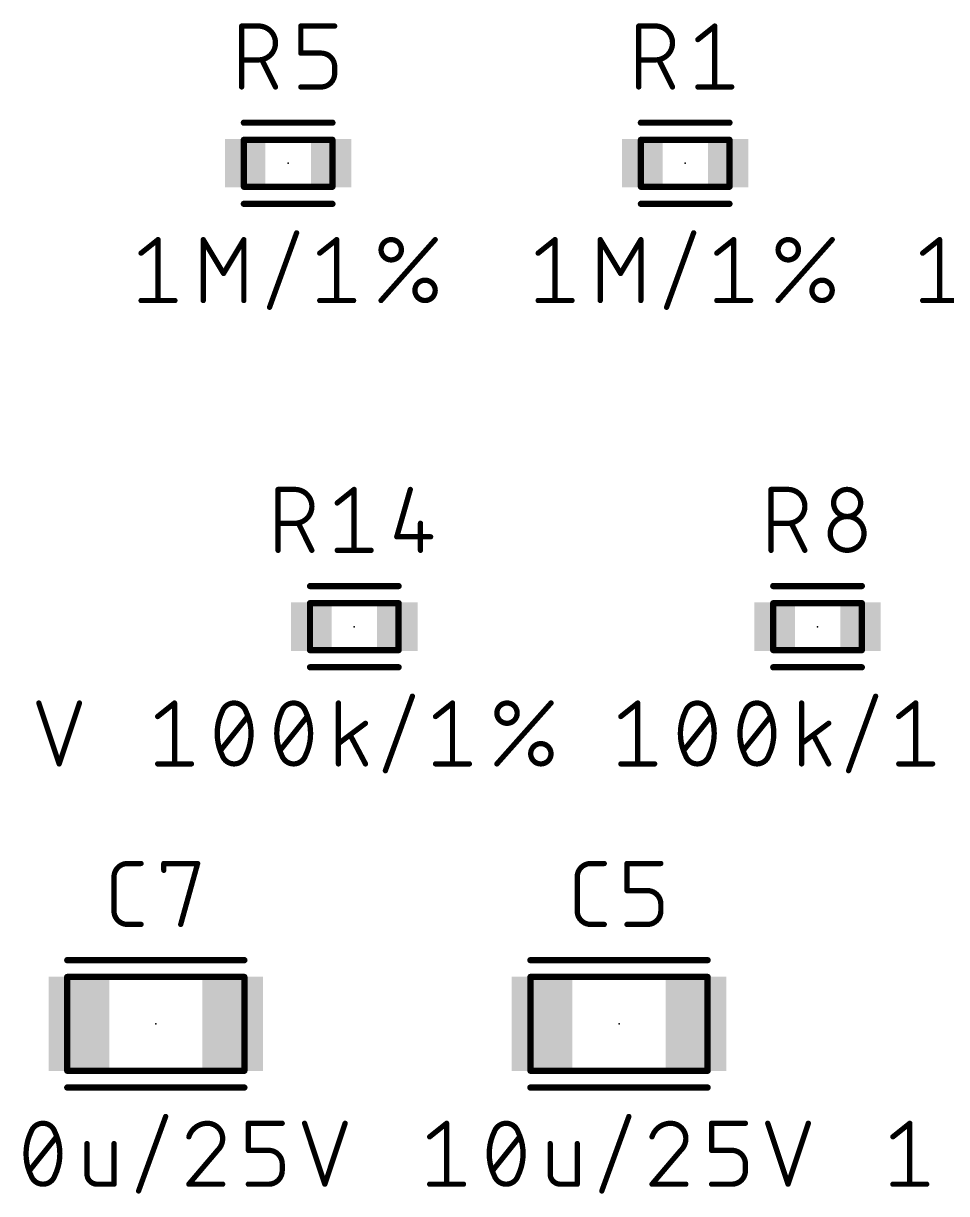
# Model space of a CAD drawing. Extents: x -104 to 160, y 0 to 118.
# Drawn here: x -93.98 to -76.26, y 91.99 to 114.44 of the extents above; entities that cross this region are included whole.
import ezdxf

# ---------------------------------------------------------------- set-up
doc = ezdxf.new("R2010")
doc.units = 0
for name, color, linetype in [('1', 12, 'CONTINUOUS'), ('21', 253, 'CONTINUOUS'), ('23', 53, 'CONTINUOUS'), ('25', 253, 'CONTINUOUS'), ('27', 253, 'CONTINUOUS'), ('51', 253, 'CONTINUOUS')]:
    doc.layers.add(name, color=color, linetype=linetype)

# ---------------------------------------------------------------- blocks, each defined once
blk = doc.blocks.new('RECT')
blk.add_solid([(-0.5, -0.5), (0.5, -0.5), (-0.5, 0.5), (0.5, 0.5)])

msp = doc.modelspace()

# ---------------------------------------------------------------- linework, layer by layer
at = {"layer": '21', "const_width": 0.12}
for points in [[(-88.05, 112.5386), (-89.75, 112.5386)], [(-80.43, 112.5386), (-82.13, 112.5386)], [(-88.05, 110.9814), (-89.75, 110.9814)], [(-80.43, 110.9814), (-82.13, 110.9814)], [(-86.78, 103.6486), (-88.48, 103.6486)], [(-77.89, 103.6486), (-79.59, 103.6486)], [(-86.78, 102.0914), (-88.48, 102.0914)], [(-77.89, 102.0914), (-79.59, 102.0914)], [(-89.74, 96.4717), (-93.14, 96.4717)], [(-80.85, 96.4717), (-84.25, 96.4717)], [(-89.74, 94.0283), (-93.14, 94.0283)], [(-80.85, 94.0283), (-84.25, 94.0283)]]:
    msp.add_lwpolyline(points, dxfattribs=at)
at = {"layer": '21', "const_width": 0.06}
for points in [[(-89.75, 112.5686, 1), (-89.75, 112.5086)], [(-88.05, 112.5086, 1), (-88.05, 112.5686)], [(-82.13, 112.5686, 1), (-82.13, 112.5086)], [(-80.43, 112.5086, 1), (-80.43, 112.5686)], [(-89.75, 111.0114, 1), (-89.75, 110.9514)], [(-88.05, 110.9514, 1), (-88.05, 111.0114)], [(-82.13, 111.0114, 1), (-82.13, 110.9514)], [(-80.43, 110.9514, 1), (-80.43, 111.0114)], [(-88.48, 103.6786, 1), (-88.48, 103.6186)], [(-86.78, 103.6186, 1), (-86.78, 103.6786)], [(-79.59, 103.6786, 1), (-79.59, 103.6186)], [(-77.89, 103.6186, 1), (-77.89, 103.6786)], [(-88.48, 102.1214, 1), (-88.48, 102.0614)], [(-86.78, 102.0614, 1), (-86.78, 102.1214)], [(-79.59, 102.1214, 1), (-79.59, 102.0614)], [(-77.89, 102.0614, 1), (-77.89, 102.1214)], [(-93.14, 96.5017, 1), (-93.14, 96.4417)], [(-89.74, 96.4417, 1), (-89.74, 96.5017)], [(-84.25, 96.5017, 1), (-84.25, 96.4417)], [(-80.85, 96.4417, 1), (-80.85, 96.5017)], [(-93.14, 94.0583, 1), (-93.14, 93.9983)], [(-89.74, 93.9983, 1), (-89.74, 94.0583)], [(-84.25, 94.0583, 1), (-84.25, 93.9983)], [(-80.85, 93.9983, 1), (-80.85, 94.0583)]]:
    msp.add_lwpolyline(points, format="xyb", dxfattribs=at)
at = {"layer": '23'}
for p in [(-88.9, 111.76), (-81.28, 111.76), (-87.63, 102.87), (-78.74, 102.87), (-91.44, 95.25), (-82.55, 95.25)]:
    msp.add_point(p, dxfattribs=at)
at = {"layer": '25', "const_width": 0.1016}
for points in [[(-89.7924, 113.2244), (-89.7924, 114.3928)], [(-89.7924, 114.3928), (-89.4678, 114.3928)], [(-88.6567, 113.8735), (-88.6567, 114.3928)], [(-88.6567, 114.3928), (-88.0076, 114.3928)], [(-82.1724, 113.2244), (-82.1724, 114.3928)], [(-82.1724, 114.3928), (-81.8478, 114.3928)], [(-81.0367, 114.1332), (-80.7122, 114.3928)], [(-80.7122, 114.3928), (-80.7122, 113.2244)], [(-88.2673, 113.8735), (-88.6567, 113.8735)], [(-89.4678, 113.7437), (-89.7924, 113.7437)], [(-89.1433, 113.2244), (-89.4029, 113.7437)], [(-88.0076, 113.484), (-88.0076, 113.6139)], [(-81.8478, 113.7437), (-82.1724, 113.7437)], [(-81.5233, 113.2244), (-81.7829, 113.7437)], [(-88.6567, 113.2244), (-88.2673, 113.2244)], [(-81.0367, 113.2244), (-80.3876, 113.2244)], [(-89.0939, 104.3344), (-89.0939, 105.5028)], [(-89.0939, 105.5028), (-88.7693, 105.5028)], [(-87.9582, 105.2432), (-87.6337, 105.5028)], [(-87.6337, 105.5028), (-87.6337, 104.3344)], [(-86.5556, 105.5028), (-86.8152, 104.594)], [(-79.6324, 104.3344), (-79.6324, 105.5028)], [(-79.6324, 105.5028), (-79.3078, 105.5028)], [(-88.7693, 104.8537), (-89.0939, 104.8537)], [(-88.4448, 104.3344), (-88.7044, 104.8537)], [(-86.3609, 104.8537), (-86.3609, 104.3344)], [(-79.3078, 104.8537), (-79.6324, 104.8537)], [(-78.9833, 104.3344), (-79.2429, 104.8537)], [(-86.8152, 104.594), (-86.1661, 104.594)], [(-87.9582, 104.3344), (-87.3091, 104.3344)], [(-91.9828, 98.3259), (-91.7232, 98.3259)], [(-91.2866, 98.1961), (-91.2866, 98.3259)], [(-91.2866, 98.3259), (-90.6375, 98.3259)], [(-90.6375, 98.3259), (-90.9621, 97.1575)], [(-83.0928, 98.3259), (-82.8332, 98.3259)], [(-82.3966, 97.8066), (-82.3966, 98.3259)], [(-82.3966, 98.3259), (-81.7475, 98.3259)], [(-92.2425, 97.4171), (-92.2425, 98.0663)], [(-83.3525, 97.4171), (-83.3525, 98.0663)], [(-82.0072, 97.8066), (-82.3966, 97.8066)], [(-81.7475, 97.4171), (-81.7475, 97.547)], [(-91.7232, 97.1575), (-91.9828, 97.1575)], [(-82.8332, 97.1575), (-83.0928, 97.1575)], [(-82.3966, 97.1575), (-82.0072, 97.1575)]]:
    msp.add_lwpolyline(points, dxfattribs=at)
at = {"layer": '25'}
for points, const_width in [([(-89.767, 114.3928, 1), (-89.8178, 114.3928)], 0.0508), ([(-89.7924, 114.4182, 1), (-89.7924, 114.3674)], 0.0508), ([(-89.4678, 113.7437, 1), (-89.4678, 114.3928)], 0.1016), ([(-89.4678, 114.4182, 1), (-89.4678, 114.3674)], 0.0508), ([(-89.4678, 114.3674, 1), (-89.4678, 114.4182)], 0.0508), ([(-88.6313, 114.3928, 1), (-88.6821, 114.3928)], 0.0508), ([(-88.6567, 114.4182, 1), (-88.6567, 114.3674)], 0.0508), ([(-88.0076, 114.3674, 1), (-88.0076, 114.4182)], 0.0508), ([(-82.147, 114.3928, 1), (-82.1978, 114.3928)], 0.0508), ([(-82.1724, 114.4182, 1), (-82.1724, 114.3674)], 0.0508), ([(-81.8478, 113.7437, 1), (-81.8478, 114.3928)], 0.1016), ([(-81.8478, 114.4182, 1), (-81.8478, 114.3674)], 0.0508), ([(-81.8478, 114.3674, 1), (-81.8478, 114.4182)], 0.0508), ([(-80.6868, 114.3928, 1), (-80.7376, 114.3928)], 0.0508), ([(-80.6963, 114.373, 1), (-80.7281, 114.4126)], 0.0508), ([(-81.0526, 114.153, 1), (-81.0209, 114.1133)], 0.0508), ([(-88.6567, 113.8989, 1), (-88.6567, 113.8481)], 0.0508), ([(-88.6821, 113.8735, 1), (-88.6313, 113.8735)], 0.0508), ([(-88.0076, 113.6139, 0.4142), (-88.2673, 113.8735)], 0.1016), ([(-88.2673, 113.8989, 1), (-88.2673, 113.8481)], 0.0508), ([(-88.2673, 113.8481, 1), (-88.2673, 113.8989)], 0.0508), ([(-89.7924, 113.7691, 1), (-89.7924, 113.7183)], 0.0508), ([(-89.4678, 113.7691, 1), (-89.4678, 113.7183)], 0.0508), ([(-89.4678, 113.7183, 1), (-89.4678, 113.7691)], 0.0508), ([(-89.3802, 113.755, 1), (-89.4256, 113.7323)], 0.0508), ([(-87.9822, 113.6139, 1), (-88.033, 113.6139)], 0.0508), ([(-88.033, 113.6139, 1), (-87.9822, 113.6139)], 0.0508), ([(-82.1724, 113.7691, 1), (-82.1724, 113.7183)], 0.0508), ([(-81.8478, 113.7691, 1), (-81.8478, 113.7183)], 0.0508), ([(-81.8478, 113.7183, 1), (-81.8478, 113.7691)], 0.0508), ([(-81.7602, 113.755, 1), (-81.8056, 113.7323)], 0.0508), ([(-88.2673, 113.2244, 0.4142), (-88.0076, 113.484)], 0.1016), ([(-87.9822, 113.484, 1), (-88.033, 113.484)], 0.0508), ([(-88.033, 113.484, 1), (-87.9822, 113.484)], 0.0508), ([(-89.8178, 113.2244, 1), (-89.767, 113.2244)], 0.0508), ([(-89.166, 113.213, 1), (-89.1205, 113.2358)], 0.0508), ([(-88.6567, 113.2498, 1), (-88.6567, 113.199)], 0.0508), ([(-88.2673, 113.2498, 1), (-88.2673, 113.199)], 0.0508), ([(-88.2673, 113.199, 1), (-88.2673, 113.2498)], 0.0508), ([(-82.1978, 113.2244, 1), (-82.147, 113.2244)], 0.0508), ([(-81.546, 113.213, 1), (-81.5005, 113.2358)], 0.0508), ([(-81.0367, 113.2498, 1), (-81.0367, 113.199)], 0.0508), ([(-80.7376, 113.2244, 1), (-80.6868, 113.2244)], 0.0508), ([(-80.3876, 113.199, 1), (-80.3876, 113.2498)], 0.0508), ([(-89.0685, 105.5028, 1), (-89.1193, 105.5028)], 0.0508), ([(-89.0939, 105.5282, 1), (-89.0939, 105.4774)], 0.0508), ([(-88.7693, 104.8537, 1), (-88.7693, 105.5028)], 0.1016), ([(-88.7693, 105.5282, 1), (-88.7693, 105.4774)], 0.0508), ([(-88.7693, 105.4774, 1), (-88.7693, 105.5282)], 0.0508), ([(-87.6083, 105.5028, 1), (-87.6591, 105.5028)], 0.0508), ([(-87.6178, 105.483, 1), (-87.6495, 105.5226)], 0.0508), ([(-86.5312, 105.4958, 1), (-86.58, 105.5098)], 0.0508), ([(-79.607, 105.5028, 1), (-79.6578, 105.5028)], 0.0508), ([(-79.6324, 105.5282, 1), (-79.6324, 105.4774)], 0.0508), ([(-79.3078, 104.8537, 1), (-79.3078, 105.5028)], 0.1016), ([(-79.3078, 105.5282, 1), (-79.3078, 105.4774)], 0.0508), ([(-79.3078, 105.4774, 1), (-79.3078, 105.5282)], 0.0508), ([(-77.9125, 105.2432, 1), (-78.4318, 105.2432)], 0.1016), ([(-78.4318, 105.2432, 1), (-77.9125, 105.2432)], 0.1016), ([(-78.4064, 105.2432, 1), (-78.4572, 105.2432)], 0.0508), ([(-77.8871, 105.2432, 1), (-77.9379, 105.2432)], 0.0508), ([(-87.9741, 105.263, 1), (-87.9424, 105.2233)], 0.0508), ([(-78.4572, 105.2432, 1), (-78.4064, 105.2432)], 0.0508), ([(-77.9379, 105.2432, 1), (-77.8871, 105.2432)], 0.0508), ([(-89.0939, 104.8791, 1), (-89.0939, 104.8283)], 0.0508), ([(-88.7693, 104.8791, 1), (-88.7693, 104.8283)], 0.0508), ([(-88.7693, 104.8283, 1), (-88.7693, 104.8791)], 0.0508), ([(-88.6817, 104.865, 1), (-88.7271, 104.8423)], 0.0508), ([(-86.3355, 104.8537, 1), (-86.3863, 104.8537)], 0.0508), ([(-79.6324, 104.8791, 1), (-79.6324, 104.8283)], 0.0508), ([(-79.3078, 104.8791, 1), (-79.3078, 104.8283)], 0.0508), ([(-79.3078, 104.8283, 1), (-79.3078, 104.8791)], 0.0508), ([(-79.2202, 104.865, 1), (-79.2656, 104.8423)], 0.0508), ([(-77.8476, 104.659, 1), (-78.4967, 104.659)], 0.1016), ([(-86.8397, 104.601, 1), (-86.7908, 104.5871)], 0.0508), ([(-86.8152, 104.6194, 1), (-86.8152, 104.5686)], 0.0508), ([(-86.1661, 104.5686, 1), (-86.1661, 104.6194)], 0.0508), ([(-78.4967, 104.659, 1), (-77.8476, 104.659)], 0.1016), ([(-78.4713, 104.659, 1), (-78.5221, 104.659)], 0.0508), ([(-78.5221, 104.659, 1), (-78.4713, 104.659)], 0.0508), ([(-77.8222, 104.659, 1), (-77.873, 104.659)], 0.0508), ([(-77.873, 104.659, 1), (-77.8222, 104.659)], 0.0508), ([(-89.1193, 104.3344, 1), (-89.0685, 104.3344)], 0.0508), ([(-88.4675, 104.323, 1), (-88.422, 104.3458)], 0.0508), ([(-87.9582, 104.3598, 1), (-87.9582, 104.309)], 0.0508), ([(-87.6591, 104.3344, 1), (-87.6083, 104.3344)], 0.0508), ([(-87.3091, 104.309, 1), (-87.3091, 104.3598)], 0.0508), ([(-86.3863, 104.3344, 1), (-86.3355, 104.3344)], 0.0508), ([(-79.6578, 104.3344, 1), (-79.607, 104.3344)], 0.0508), ([(-79.006, 104.323, 1), (-78.9605, 104.3458)], 0.0508), ([(-91.9828, 98.3259, 0.4142), (-92.2425, 98.0663)], 0.1016), ([(-91.9828, 98.3513, 1), (-91.9828, 98.3005)], 0.0508), ([(-91.9828, 98.3005, 1), (-91.9828, 98.3513)], 0.0508), ([(-91.7232, 98.3005, 1), (-91.7232, 98.3513)], 0.0508), ([(-91.2612, 98.3259, 1), (-91.312, 98.3259)], 0.0508), ([(-91.2866, 98.3513, 1), (-91.2866, 98.3005)], 0.0508), ([(-90.6131, 98.3191, 1), (-90.662, 98.3327)], 0.0508), ([(-90.6375, 98.3005, 1), (-90.6375, 98.3513)], 0.0508), ([(-83.0928, 98.3259, 0.4142), (-83.3525, 98.0663)], 0.1016), ([(-83.0928, 98.3513, 1), (-83.0928, 98.3005)], 0.0508), ([(-83.0928, 98.3005, 1), (-83.0928, 98.3513)], 0.0508), ([(-82.8332, 98.3005, 1), (-82.8332, 98.3513)], 0.0508), ([(-82.3712, 98.3259, 1), (-82.422, 98.3259)], 0.0508), ([(-82.3966, 98.3513, 1), (-82.3966, 98.3005)], 0.0508), ([(-81.7475, 98.3005, 1), (-81.7475, 98.3513)], 0.0508), ([(-92.2171, 98.0663, 1), (-92.2679, 98.0663)], 0.0508), ([(-91.312, 98.1961, 1), (-91.2612, 98.1961)], 0.0508), ([(-83.3271, 98.0663, 1), (-83.3779, 98.0663)], 0.0508), ([(-92.2679, 98.0663, 1), (-92.2171, 98.0663)], 0.0508), ([(-83.3779, 98.0663, 1), (-83.3271, 98.0663)], 0.0508), ([(-82.3966, 97.832, 1), (-82.3966, 97.7812)], 0.0508), ([(-82.422, 97.8066, 1), (-82.3712, 97.8066)], 0.0508), ([(-81.7475, 97.547, 0.4142), (-82.0072, 97.8066)], 0.1016), ([(-82.0072, 97.832, 1), (-82.0072, 97.7812)], 0.0508), ([(-82.0072, 97.7812, 1), (-82.0072, 97.832)], 0.0508), ([(-92.2425, 97.4171, 0.4142), (-91.9828, 97.1575)], 0.1016), ([(-92.2171, 97.4171, 1), (-92.2679, 97.4171)], 0.0508), ([(-92.2679, 97.4171, 1), (-92.2171, 97.4171)], 0.0508), ([(-83.3525, 97.4171, 0.4142), (-83.0928, 97.1575)], 0.1016), ([(-83.3271, 97.4171, 1), (-83.3779, 97.4171)], 0.0508), ([(-83.3779, 97.4171, 1), (-83.3271, 97.4171)], 0.0508), ([(-82.0072, 97.1575, 0.4142), (-81.7475, 97.4171)], 0.1016), ([(-81.7221, 97.547, 1), (-81.7729, 97.547)], 0.0508), ([(-81.7729, 97.547, 1), (-81.7221, 97.547)], 0.0508), ([(-81.7221, 97.4171, 1), (-81.7729, 97.4171)], 0.0508), ([(-81.7729, 97.4171, 1), (-81.7221, 97.4171)], 0.0508), ([(-91.9828, 97.1829, 1), (-91.9828, 97.1321)], 0.0508), ([(-91.9828, 97.1321, 1), (-91.9828, 97.1829)], 0.0508), ([(-91.7232, 97.1321, 1), (-91.7232, 97.1829)], 0.0508), ([(-90.9866, 97.1643, 1), (-90.9376, 97.1507)], 0.0508), ([(-83.0928, 97.1829, 1), (-83.0928, 97.1321)], 0.0508), ([(-83.0928, 97.1321, 1), (-83.0928, 97.1829)], 0.0508), ([(-82.8332, 97.1321, 1), (-82.8332, 97.1829)], 0.0508), ([(-82.3966, 97.1829, 1), (-82.3966, 97.1321)], 0.0508), ([(-82.0072, 97.1829, 1), (-82.0072, 97.1321)], 0.0508), ([(-82.0072, 97.1321, 1), (-82.0072, 97.1829)], 0.0508)]:
    msp.add_lwpolyline(points, format="xyb", dxfattribs=dict(at, const_width=const_width))
at = {"layer": '27', "const_width": 0.1016}
for points in [[(-89.257, 108.9974), (-88.7377, 110.4254)], [(-81.637, 108.9974), (-81.1177, 110.4254)], [(-91.7222, 110.036), (-91.3977, 110.2956)], [(-91.3977, 110.2956), (-91.3977, 109.1272)], [(-90.5298, 109.1272), (-90.5298, 110.2956)], [(-90.5298, 110.2956), (-90.1404, 109.6465)], [(-90.1404, 109.6465), (-89.7509, 110.2956)], [(-89.7509, 110.2956), (-89.7509, 109.1272)], [(-88.2932, 110.036), (-87.9687, 110.2956)], [(-87.9687, 110.2956), (-87.9687, 109.1272)], [(-87.1164, 109.1272), (-86.0778, 110.2956)], [(-84.1022, 110.036), (-83.7777, 110.2956)], [(-83.7777, 110.2956), (-83.7777, 109.1272)], [(-82.9098, 109.1272), (-82.9098, 110.2956)], [(-82.9098, 110.2956), (-82.5204, 109.6465)], [(-82.5204, 109.6465), (-82.1309, 110.2956)], [(-82.1309, 110.2956), (-82.1309, 109.1272)], [(-80.6732, 110.036), (-80.3487, 110.2956)], [(-80.3487, 110.2956), (-80.3487, 109.1272)], [(-79.4964, 109.1272), (-78.4578, 110.2956)], [(-76.7221, 110.036), (-76.3976, 110.2956)], [(-76.3976, 110.2956), (-76.3976, 109.1272)], [(-91.7222, 109.1272), (-91.0731, 109.1272)], [(-88.2932, 109.1272), (-87.6441, 109.1272)], [(-84.1022, 109.1272), (-83.4531, 109.1272)], [(-80.6732, 109.1272), (-80.0241, 109.1272)], [(-76.7221, 109.1272), (-76.073, 109.1272)], [(-87.0345, 100.1074), (-86.5152, 101.5354)], [(-78.1445, 100.1074), (-77.6252, 101.5354)], [(-93.6844, 101.4056), (-93.2949, 100.2372)], [(-93.2949, 100.2372), (-92.9054, 101.4056)], [(-91.4047, 101.146), (-91.0802, 101.4056)], [(-91.0802, 101.4056), (-91.0802, 100.2372)], [(-87.9354, 100.2372), (-87.9354, 101.4056)], [(-86.0707, 101.146), (-85.7462, 101.4056)], [(-85.7462, 101.4056), (-85.7462, 100.2372)], [(-84.8939, 100.2372), (-83.8553, 101.4056)], [(-82.5147, 101.146), (-82.1902, 101.4056)], [(-82.1902, 101.4056), (-82.1902, 100.2372)], [(-79.0454, 100.2372), (-79.0454, 101.4056)], [(-77.1807, 101.146), (-76.8562, 101.4056)], [(-76.8562, 101.4056), (-76.8562, 100.2372)], [(-90.1968, 100.4968), (-89.6775, 101.146)], [(-89.0538, 100.4968), (-88.5345, 101.146)], [(-87.4161, 101.0161), (-87.9354, 100.6267)], [(-81.3068, 100.4968), (-80.7875, 101.146)], [(-80.1638, 100.4968), (-79.6445, 101.146)], [(-78.5261, 101.0161), (-79.0454, 100.6267)], [(-87.4161, 100.2372), (-87.7082, 100.7889)], [(-78.5261, 100.2372), (-78.8182, 100.7889)], [(-91.4047, 100.2372), (-90.7556, 100.2372)], [(-86.0707, 100.2372), (-85.4216, 100.2372)], [(-82.5147, 100.2372), (-81.8656, 100.2372)], [(-77.1807, 100.2372), (-76.5316, 100.2372)], [(-91.7702, 92.0443), (-91.2509, 93.4723)], [(-89.6634, 92.8232), (-89.6634, 93.3425)], [(-89.6634, 93.3425), (-89.0143, 93.3425)], [(-88.5853, 93.3425), (-88.1959, 92.1741)], [(-88.1959, 92.1741), (-87.8064, 93.3425)], [(-86.1836, 93.0829), (-85.8591, 93.3425)], [(-85.8591, 93.3425), (-85.8591, 92.1741)], [(-82.8802, 92.0443), (-82.3609, 93.4723)], [(-80.7734, 92.8232), (-80.7734, 93.3425)], [(-80.7734, 93.3425), (-80.1243, 93.3425)], [(-79.6953, 93.3425), (-79.3059, 92.1741)], [(-79.3059, 92.1741), (-78.9164, 93.3425)], [(-77.2936, 93.0829), (-76.9691, 93.3425)], [(-76.9691, 93.3425), (-76.9691, 92.1741)], [(-93.8657, 92.4337), (-93.3464, 93.0829)], [(-92.7608, 92.953), (-92.7608, 92.3688)], [(-92.2415, 92.1741), (-92.2415, 92.953)], [(-84.9757, 92.4337), (-84.4564, 93.0829)], [(-83.8708, 92.953), (-83.8708, 92.3688)], [(-83.3515, 92.1741), (-83.3515, 92.953)], [(-90.2547, 92.8232), (-90.8064, 92.1741)], [(-89.2739, 92.8232), (-89.6634, 92.8232)], [(-81.3647, 92.8232), (-81.9164, 92.1741)], [(-80.3839, 92.8232), (-80.7734, 92.8232)], [(-89.0143, 92.4337), (-89.0143, 92.5636)], [(-80.1243, 92.4337), (-80.1243, 92.5636)], [(-92.5661, 92.1741), (-92.2415, 92.1741)], [(-90.8064, 92.1741), (-90.1573, 92.1741)], [(-89.6634, 92.1741), (-89.2739, 92.1741)], [(-86.1836, 92.1741), (-85.5345, 92.1741)], [(-83.6761, 92.1741), (-83.3515, 92.1741)], [(-81.9164, 92.1741), (-81.2673, 92.1741)], [(-80.7734, 92.1741), (-80.3839, 92.1741)], [(-77.2936, 92.1741), (-76.6445, 92.1741)]]:
    msp.add_lwpolyline(points, dxfattribs=at)
at = {"layer": '27'}
for points, const_width in [([(-88.7139, 110.4167, 1), (-88.7616, 110.4341)], 0.0508), ([(-81.0939, 110.4167, 1), (-81.1416, 110.4341)], 0.0508), ([(-91.3723, 110.2956, 1), (-91.4231, 110.2956)], 0.0508), ([(-91.3818, 110.2758, 1), (-91.4135, 110.3154)], 0.0508), ([(-90.5044, 110.2956, 1), (-90.5552, 110.2956)], 0.0508), ([(-90.5081, 110.3087, 1), (-90.5516, 110.2825)], 0.0508), ([(-89.7255, 110.2956, 1), (-89.7763, 110.2956)], 0.0508), ([(-89.7291, 110.2825, 1), (-89.7727, 110.3087)], 0.0508), ([(-87.9433, 110.2956, 1), (-87.9941, 110.2956)], 0.0508), ([(-87.9528, 110.2758, 1), (-87.9845, 110.3154)], 0.0508), ([(-86.7269, 110.1009, 1), (-87.1164, 110.1009)], 0.1016), ([(-86.0588, 110.2787, 1), (-86.0968, 110.3125)], 0.0508), ([(-83.7523, 110.2956, 1), (-83.8031, 110.2956)], 0.0508), ([(-83.7618, 110.2758, 1), (-83.7935, 110.3154)], 0.0508), ([(-82.8844, 110.2956, 1), (-82.9352, 110.2956)], 0.0508), ([(-82.8881, 110.3087, 1), (-82.9316, 110.2825)], 0.0508), ([(-82.1055, 110.2956, 1), (-82.1563, 110.2956)], 0.0508), ([(-82.1091, 110.2825, 1), (-82.1527, 110.3087)], 0.0508), ([(-80.3233, 110.2956, 1), (-80.3741, 110.2956)], 0.0508), ([(-80.3328, 110.2758, 1), (-80.3645, 110.3154)], 0.0508), ([(-79.1069, 110.1009, 1), (-79.4964, 110.1009)], 0.1016), ([(-78.4388, 110.2787, 1), (-78.4768, 110.3125)], 0.0508), ([(-76.3722, 110.2956, 1), (-76.423, 110.2956)], 0.0508), ([(-76.3817, 110.2758, 1), (-76.4134, 110.3154)], 0.0508), ([(-91.7381, 110.0558, 1), (-91.7064, 110.0161)], 0.0508), ([(-88.3091, 110.0558, 1), (-88.2774, 110.0161)], 0.0508), ([(-87.1164, 110.1009, 1), (-86.7269, 110.1009)], 0.1016), ([(-87.091, 110.1009, 1), (-87.1418, 110.1009)], 0.0508), ([(-87.1418, 110.1009, 1), (-87.091, 110.1009)], 0.0508), ([(-86.7015, 110.1009, 1), (-86.7523, 110.1009)], 0.0508), ([(-86.7523, 110.1009, 1), (-86.7015, 110.1009)], 0.0508), ([(-84.1181, 110.0558, 1), (-84.0864, 110.0161)], 0.0508), ([(-80.6891, 110.0558, 1), (-80.6574, 110.0161)], 0.0508), ([(-79.4964, 110.1009, 1), (-79.1069, 110.1009)], 0.1016), ([(-79.471, 110.1009, 1), (-79.5218, 110.1009)], 0.0508), ([(-79.5218, 110.1009, 1), (-79.471, 110.1009)], 0.0508), ([(-79.0815, 110.1009, 1), (-79.1323, 110.1009)], 0.0508), ([(-79.1323, 110.1009, 1), (-79.0815, 110.1009)], 0.0508), ([(-76.738, 110.0558, 1), (-76.7062, 110.0161)], 0.0508), ([(-90.1621, 109.6596, 1), (-90.1186, 109.6334)], 0.0508), ([(-90.1621, 109.6334, 1), (-90.1186, 109.6596)], 0.0508), ([(-86.0778, 109.3219, 1), (-86.4672, 109.3219)], 0.1016), ([(-82.5421, 109.6596, 1), (-82.4986, 109.6334)], 0.0508), ([(-82.5421, 109.6334, 1), (-82.4986, 109.6596)], 0.0508), ([(-78.4578, 109.3219, 1), (-78.8472, 109.3219)], 0.1016), ([(-86.4672, 109.3219, 1), (-86.0778, 109.3219)], 0.1016), ([(-86.4418, 109.3219, 1), (-86.4926, 109.3219)], 0.0508), ([(-86.4926, 109.3219, 1), (-86.4418, 109.3219)], 0.0508), ([(-86.0524, 109.3219, 1), (-86.1032, 109.3219)], 0.0508), ([(-86.1032, 109.3219, 1), (-86.0524, 109.3219)], 0.0508), ([(-78.8472, 109.3219, 1), (-78.4578, 109.3219)], 0.1016), ([(-78.8218, 109.3219, 1), (-78.8726, 109.3219)], 0.0508), ([(-78.8726, 109.3219, 1), (-78.8218, 109.3219)], 0.0508), ([(-78.4324, 109.3219, 1), (-78.4832, 109.3219)], 0.0508), ([(-78.4832, 109.3219, 1), (-78.4324, 109.3219)], 0.0508), ([(-91.7222, 109.1526, 1), (-91.7222, 109.1018)], 0.0508), ([(-91.4231, 109.1272, 1), (-91.3723, 109.1272)], 0.0508), ([(-91.0731, 109.1018, 1), (-91.0731, 109.1526)], 0.0508), ([(-90.5552, 109.1272, 1), (-90.5044, 109.1272)], 0.0508), ([(-89.7763, 109.1272, 1), (-89.7255, 109.1272)], 0.0508), ([(-88.2932, 109.1526, 1), (-88.2932, 109.1018)], 0.0508), ([(-87.9941, 109.1272, 1), (-87.9433, 109.1272)], 0.0508), ([(-87.6441, 109.1018, 1), (-87.6441, 109.1526)], 0.0508), ([(-87.1353, 109.1441, 1), (-87.0974, 109.1103)], 0.0508), ([(-84.1022, 109.1526, 1), (-84.1022, 109.1018)], 0.0508), ([(-83.8031, 109.1272, 1), (-83.7523, 109.1272)], 0.0508), ([(-83.4531, 109.1018, 1), (-83.4531, 109.1526)], 0.0508), ([(-82.9352, 109.1272, 1), (-82.8844, 109.1272)], 0.0508), ([(-82.1563, 109.1272, 1), (-82.1055, 109.1272)], 0.0508), ([(-80.6732, 109.1526, 1), (-80.6732, 109.1018)], 0.0508), ([(-80.3741, 109.1272, 1), (-80.3233, 109.1272)], 0.0508), ([(-80.0241, 109.1018, 1), (-80.0241, 109.1526)], 0.0508), ([(-79.5153, 109.1441, 1), (-79.4774, 109.1103)], 0.0508), ([(-76.7221, 109.1526, 1), (-76.7221, 109.1018)], 0.0508), ([(-76.423, 109.1272, 1), (-76.3722, 109.1272)], 0.0508), ([(-89.2809, 109.0061, 1), (-89.2331, 108.9887)], 0.0508), ([(-81.6609, 109.0061, 1), (-81.6131, 108.9887)], 0.0508), ([(-86.4914, 101.5267, 1), (-86.5391, 101.5441)], 0.0508), ([(-77.6014, 101.5267, 1), (-77.6491, 101.5441)], 0.0508), ([(-93.6603, 101.4136, 1), (-93.7085, 101.3976)], 0.0508), ([(-92.8814, 101.3976, 1), (-92.9295, 101.4136)], 0.0508), ([(-91.0548, 101.4056, 1), (-91.1056, 101.4056)], 0.0508), ([(-91.0643, 101.3858, 1), (-91.096, 101.4254)], 0.0508), ([(-90.1644, 101.2433, 0.1139), (-90.2617, 100.8214)], 0.1016), ([(-89.9372, 101.4056, 0.3205), (-90.1644, 101.2433)], 0.1016), ([(-90.1884, 101.2516, 1), (-90.1403, 101.2351)], 0.0508), ([(-90.1415, 101.2322, 1), (-90.1872, 101.2545)], 0.0508), ([(-89.71, 101.2433, 0.3205), (-89.9372, 101.4056)], 0.1016), ([(-89.9372, 101.431, 1), (-89.9372, 101.3802)], 0.0508), ([(-89.9372, 101.3802, 1), (-89.9372, 101.431)], 0.0508), ([(-89.6871, 101.2545, 1), (-89.7328, 101.2322)], 0.0508), ([(-89.6126, 100.8214, 0.1139), (-89.71, 101.2433)], 0.1016), ([(-89.734, 101.2351, 1), (-89.6859, 101.2516)], 0.0508), ([(-89.0214, 101.2433, 0.1139), (-89.1187, 100.8214)], 0.1016), ([(-88.7942, 101.4056, 0.3205), (-89.0214, 101.2433)], 0.1016), ([(-89.0454, 101.2516, 1), (-88.9973, 101.2351)], 0.0508), ([(-88.9985, 101.2322, 1), (-89.0442, 101.2545)], 0.0508), ([(-88.567, 101.2433, 0.3205), (-88.7942, 101.4056)], 0.1016), ([(-88.7942, 101.431, 1), (-88.7942, 101.3802)], 0.0508), ([(-88.7942, 101.3802, 1), (-88.7942, 101.431)], 0.0508), ([(-88.5441, 101.2545, 1), (-88.5898, 101.2322)], 0.0508), ([(-88.4696, 100.8214, 0.1139), (-88.567, 101.2433)], 0.1016), ([(-88.591, 101.2351, 1), (-88.5429, 101.2516)], 0.0508), ([(-87.91, 101.4056, 1), (-87.9608, 101.4056)], 0.0508), ([(-85.7208, 101.4056, 1), (-85.7716, 101.4056)], 0.0508), ([(-85.7303, 101.3858, 1), (-85.762, 101.4254)], 0.0508), ([(-84.5044, 101.2109, 1), (-84.8939, 101.2109)], 0.1016), ([(-84.8939, 101.2109, 1), (-84.5044, 101.2109)], 0.1016), ([(-84.8685, 101.2109, 1), (-84.9193, 101.2109)], 0.0508), ([(-84.479, 101.2109, 1), (-84.5298, 101.2109)], 0.0508), ([(-83.8363, 101.3887, 1), (-83.8743, 101.4225)], 0.0508), ([(-82.1648, 101.4056, 1), (-82.2156, 101.4056)], 0.0508), ([(-82.1743, 101.3858, 1), (-82.206, 101.4254)], 0.0508), ([(-81.2744, 101.2433, 0.1139), (-81.3717, 100.8214)], 0.1016), ([(-81.0472, 101.4056, 0.3205), (-81.2744, 101.2433)], 0.1016), ([(-81.2984, 101.2516, 1), (-81.2503, 101.2351)], 0.0508), ([(-81.2515, 101.2322, 1), (-81.2972, 101.2545)], 0.0508), ([(-80.82, 101.2433, 0.3205), (-81.0472, 101.4056)], 0.1016), ([(-81.0472, 101.431, 1), (-81.0472, 101.3802)], 0.0508), ([(-81.0472, 101.3802, 1), (-81.0472, 101.431)], 0.0508), ([(-80.7971, 101.2545, 1), (-80.8428, 101.2322)], 0.0508), ([(-80.7226, 100.8214, 0.1139), (-80.82, 101.2433)], 0.1016), ([(-80.844, 101.2351, 1), (-80.7959, 101.2516)], 0.0508), ([(-80.1314, 101.2433, 0.1139), (-80.2287, 100.8214)], 0.1016), ([(-79.9042, 101.4056, 0.3205), (-80.1314, 101.2433)], 0.1016), ([(-80.1554, 101.2516, 1), (-80.1073, 101.2351)], 0.0508), ([(-80.1085, 101.2322, 1), (-80.1542, 101.2545)], 0.0508), ([(-79.677, 101.2433, 0.3205), (-79.9042, 101.4056)], 0.1016), ([(-79.9042, 101.431, 1), (-79.9042, 101.3802)], 0.0508), ([(-79.9042, 101.3802, 1), (-79.9042, 101.431)], 0.0508), ([(-79.6541, 101.2545, 1), (-79.6998, 101.2322)], 0.0508), ([(-79.5796, 100.8214, 0.1139), (-79.677, 101.2433)], 0.1016), ([(-79.701, 101.2351, 1), (-79.6529, 101.2516)], 0.0508), ([(-79.02, 101.4056, 1), (-79.0708, 101.4056)], 0.0508), ([(-76.8308, 101.4056, 1), (-76.8816, 101.4056)], 0.0508), ([(-76.8403, 101.3858, 1), (-76.872, 101.4254)], 0.0508), ([(-91.4206, 101.1658, 1), (-91.3888, 101.1261)], 0.0508), ([(-89.6577, 101.1301, 1), (-89.6974, 101.1618)], 0.0508), ([(-88.5147, 101.1301, 1), (-88.5544, 101.1618)], 0.0508), ([(-87.4008, 100.9958, 1), (-87.4313, 101.0365)], 0.0508), ([(-86.0866, 101.1658, 1), (-86.0549, 101.1261)], 0.0508), ([(-84.9193, 101.2109, 1), (-84.8685, 101.2109)], 0.0508), ([(-84.5298, 101.2109, 1), (-84.479, 101.2109)], 0.0508), ([(-82.5306, 101.1658, 1), (-82.4988, 101.1261)], 0.0508), ([(-80.7677, 101.1301, 1), (-80.8074, 101.1618)], 0.0508), ([(-79.6247, 101.1301, 1), (-79.6644, 101.1618)], 0.0508), ([(-78.5108, 100.9958, 1), (-78.5413, 101.0365)], 0.0508), ([(-77.1966, 101.1658, 1), (-77.1649, 101.1261)], 0.0508), ([(-90.2617, 100.8214, 0.1139), (-90.1644, 100.3995)], 0.1016), ([(-90.2363, 100.8214, 1), (-90.2871, 100.8214)], 0.0508), ([(-90.2871, 100.8214, 1), (-90.2363, 100.8214)], 0.0508), ([(-89.71, 100.3995, 0.1139), (-89.6126, 100.8214)], 0.1016), ([(-89.5872, 100.8214, 1), (-89.638, 100.8214)], 0.0508), ([(-89.638, 100.8214, 1), (-89.5872, 100.8214)], 0.0508), ([(-89.1187, 100.8214, 0.1139), (-89.0214, 100.3995)], 0.1016), ([(-89.0933, 100.8214, 1), (-89.1441, 100.8214)], 0.0508), ([(-89.1441, 100.8214, 1), (-89.0933, 100.8214)], 0.0508), ([(-88.567, 100.3995, 0.1139), (-88.4696, 100.8214)], 0.1016), ([(-88.4442, 100.8214, 1), (-88.495, 100.8214)], 0.0508), ([(-88.495, 100.8214, 1), (-88.4442, 100.8214)], 0.0508), ([(-87.6857, 100.8008, 1), (-87.7306, 100.7771)], 0.0508), ([(-81.3717, 100.8214, 0.1139), (-81.2744, 100.3995)], 0.1016), ([(-81.3463, 100.8214, 1), (-81.3971, 100.8214)], 0.0508), ([(-81.3971, 100.8214, 1), (-81.3463, 100.8214)], 0.0508), ([(-80.82, 100.3995, 0.1139), (-80.7226, 100.8214)], 0.1016), ([(-80.6972, 100.8214, 1), (-80.748, 100.8214)], 0.0508), ([(-80.748, 100.8214, 1), (-80.6972, 100.8214)], 0.0508), ([(-80.2287, 100.8214, 0.1139), (-80.1314, 100.3995)], 0.1016), ([(-80.2033, 100.8214, 1), (-80.2541, 100.8214)], 0.0508), ([(-80.2541, 100.8214, 1), (-80.2033, 100.8214)], 0.0508), ([(-79.677, 100.3995, 0.1139), (-79.5796, 100.8214)], 0.1016), ([(-79.5542, 100.8214, 1), (-79.605, 100.8214)], 0.0508), ([(-79.605, 100.8214, 1), (-79.5542, 100.8214)], 0.0508), ([(-78.7957, 100.8008, 1), (-78.8406, 100.7771)], 0.0508), ([(-87.9506, 100.647, 1), (-87.9201, 100.6063)], 0.0508), ([(-83.8553, 100.4319, 1), (-84.2448, 100.4319)], 0.1016), ([(-79.0606, 100.647, 1), (-79.0301, 100.6063)], 0.0508), ([(-90.2166, 100.5127, 1), (-90.177, 100.481)], 0.0508), ([(-90.1644, 100.3995, 0.3205), (-89.9372, 100.2372)], 0.1016), ([(-90.1403, 100.4077, 1), (-90.1884, 100.3912)], 0.0508), ([(-90.1872, 100.3883, 1), (-90.1415, 100.4106)], 0.0508), ([(-89.9372, 100.2372, 0.3205), (-89.71, 100.3995)], 0.1016), ([(-89.7328, 100.4106, 1), (-89.6871, 100.3883)], 0.0508), ([(-89.6859, 100.3912, 1), (-89.734, 100.4077)], 0.0508), ([(-89.0736, 100.5127, 1), (-89.034, 100.481)], 0.0508), ([(-89.0214, 100.3995, 0.3205), (-88.7942, 100.2372)], 0.1016), ([(-88.9973, 100.4077, 1), (-89.0454, 100.3912)], 0.0508), ([(-89.0442, 100.3883, 1), (-88.9985, 100.4106)], 0.0508), ([(-88.7942, 100.2372, 0.3205), (-88.567, 100.3995)], 0.1016), ([(-88.5898, 100.4106, 1), (-88.5441, 100.3883)], 0.0508), ([(-88.5429, 100.3912, 1), (-88.591, 100.4077)], 0.0508), ([(-84.2702, 100.4319, 1), (-84.2194, 100.4319)], 0.0508), ([(-84.2447, 100.4319, 1), (-83.8553, 100.4319)], 0.1016), ([(-84.2193, 100.4319, 1), (-84.2701, 100.4319)], 0.0508), ([(-83.8299, 100.4319, 1), (-83.8807, 100.4319)], 0.0508), ([(-83.8807, 100.4319, 1), (-83.8299, 100.4319)], 0.0508), ([(-81.3266, 100.5127, 1), (-81.287, 100.481)], 0.0508), ([(-81.2744, 100.3995, 0.3205), (-81.0472, 100.2372)], 0.1016), ([(-81.2503, 100.4077, 1), (-81.2984, 100.3912)], 0.0508), ([(-81.2972, 100.3883, 1), (-81.2515, 100.4106)], 0.0508), ([(-81.0472, 100.2372, 0.3205), (-80.82, 100.3995)], 0.1016), ([(-80.8428, 100.4106, 1), (-80.7971, 100.3883)], 0.0508), ([(-80.7959, 100.3912, 1), (-80.844, 100.4077)], 0.0508), ([(-80.1836, 100.5127, 1), (-80.144, 100.481)], 0.0508), ([(-80.1314, 100.3995, 0.3205), (-79.9042, 100.2372)], 0.1016), ([(-80.1073, 100.4077, 1), (-80.1554, 100.3912)], 0.0508), ([(-80.1542, 100.3883, 1), (-80.1085, 100.4106)], 0.0508), ([(-79.9042, 100.2372, 0.3205), (-79.677, 100.3995)], 0.1016), ([(-79.6998, 100.4106, 1), (-79.6541, 100.3883)], 0.0508), ([(-79.6529, 100.3912, 1), (-79.701, 100.4077)], 0.0508), ([(-93.319, 100.2452, 1), (-93.2708, 100.2292)], 0.0508), ([(-93.319, 100.2292, 1), (-93.2708, 100.2452)], 0.0508), ([(-91.4047, 100.2626, 1), (-91.4047, 100.2118)], 0.0508), ([(-91.1056, 100.2372, 1), (-91.0548, 100.2372)], 0.0508), ([(-90.7556, 100.2118, 1), (-90.7556, 100.2626)], 0.0508), ([(-89.9372, 100.2626, 1), (-89.9372, 100.2118)], 0.0508), ([(-89.9372, 100.2118, 1), (-89.9372, 100.2626)], 0.0508), ([(-88.7942, 100.2626, 1), (-88.7942, 100.2118)], 0.0508), ([(-88.7942, 100.2118, 1), (-88.7942, 100.2626)], 0.0508), ([(-87.9608, 100.2372, 1), (-87.91, 100.2372)], 0.0508), ([(-87.4385, 100.2253, 1), (-87.3936, 100.2491)], 0.0508), ([(-87.0584, 100.1161, 1), (-87.0106, 100.0987)], 0.0508), ([(-86.0707, 100.2626, 1), (-86.0707, 100.2118)], 0.0508), ([(-85.7716, 100.2372, 1), (-85.7208, 100.2372)], 0.0508), ([(-85.4216, 100.2118, 1), (-85.4216, 100.2626)], 0.0508), ([(-84.9128, 100.2541, 1), (-84.8749, 100.2203)], 0.0508), ([(-82.5147, 100.2626, 1), (-82.5147, 100.2118)], 0.0508), ([(-82.2156, 100.2372, 1), (-82.1648, 100.2372)], 0.0508), ([(-81.8656, 100.2118, 1), (-81.8656, 100.2626)], 0.0508), ([(-81.0472, 100.2626, 1), (-81.0472, 100.2118)], 0.0508), ([(-81.0472, 100.2118, 1), (-81.0472, 100.2626)], 0.0508), ([(-79.9042, 100.2626, 1), (-79.9042, 100.2118)], 0.0508), ([(-79.9042, 100.2118, 1), (-79.9042, 100.2626)], 0.0508), ([(-79.0708, 100.2372, 1), (-79.02, 100.2372)], 0.0508), ([(-78.5485, 100.2253, 1), (-78.5036, 100.2491)], 0.0508), ([(-78.1684, 100.1161, 1), (-78.1206, 100.0987)], 0.0508), ([(-77.1807, 100.2626, 1), (-77.1807, 100.2118)], 0.0508), ([(-76.8816, 100.2372, 1), (-76.8308, 100.2372)], 0.0508), ([(-76.5316, 100.2118, 1), (-76.5316, 100.2626)], 0.0508), ([(-93.6061, 93.3425, 0.3205), (-93.8332, 93.1802)], 0.1016), ([(-93.3789, 93.1802, 0.3205), (-93.6061, 93.3425)], 0.1016), ([(-93.6061, 93.3679, 1), (-93.6061, 93.3171)], 0.0508), ([(-93.6061, 93.3171, 1), (-93.6061, 93.3679)], 0.0508), ([(-91.227, 93.4636, 1), (-91.2748, 93.481)], 0.0508), ([(-90.4494, 93.3425, 0.3252), (-90.8064, 93.0829)], 0.1016), ([(-90.1573, 93.0504, 0.4142), (-90.4494, 93.3425)], 0.1016), ([(-90.4494, 93.3679, 1), (-90.4494, 93.3171)], 0.0508), ([(-90.4494, 93.3171, 1), (-90.4494, 93.3679)], 0.0508), ([(-89.638, 93.3425, 1), (-89.6888, 93.3425)], 0.0508), ([(-89.6634, 93.3679, 1), (-89.6634, 93.3171)], 0.0508), ([(-89.0143, 93.3171, 1), (-89.0143, 93.3679)], 0.0508), ([(-88.5612, 93.3505, 1), (-88.6094, 93.3345)], 0.0508), ([(-87.7823, 93.3345, 1), (-87.8305, 93.3505)], 0.0508), ([(-85.8337, 93.3425, 1), (-85.8845, 93.3425)], 0.0508), ([(-85.8432, 93.3227, 1), (-85.8749, 93.3623)], 0.0508), ([(-84.7161, 93.3425, 0.3205), (-84.9432, 93.1802)], 0.1016), ([(-84.4889, 93.1802, 0.3205), (-84.7161, 93.3425)], 0.1016), ([(-84.7161, 93.3679, 1), (-84.7161, 93.3171)], 0.0508), ([(-84.7161, 93.3171, 1), (-84.7161, 93.3679)], 0.0508), ([(-82.337, 93.4636, 1), (-82.3848, 93.481)], 0.0508), ([(-81.5594, 93.3425, 0.3252), (-81.9164, 93.0829)], 0.1016), ([(-81.2673, 93.0504, 0.4142), (-81.5594, 93.3425)], 0.1016), ([(-81.5594, 93.3679, 1), (-81.5594, 93.3171)], 0.0508), ([(-81.5594, 93.3171, 1), (-81.5594, 93.3679)], 0.0508), ([(-80.748, 93.3425, 1), (-80.7988, 93.3425)], 0.0508), ([(-80.7734, 93.3679, 1), (-80.7734, 93.3171)], 0.0508), ([(-80.1243, 93.3171, 1), (-80.1243, 93.3679)], 0.0508), ([(-79.6712, 93.3505, 1), (-79.7194, 93.3345)], 0.0508), ([(-78.8923, 93.3345, 1), (-78.9405, 93.3505)], 0.0508), ([(-76.9437, 93.3425, 1), (-76.9945, 93.3425)], 0.0508), ([(-76.9532, 93.3227, 1), (-76.9849, 93.3623)], 0.0508), ([(-93.8332, 93.1802, 0.1139), (-93.9306, 92.7583)], 0.1016), ([(-93.8573, 93.1885, 1), (-93.8092, 93.172)], 0.0508), ([(-93.8104, 93.1691, 1), (-93.8561, 93.1914)], 0.0508), ([(-93.356, 93.1914, 1), (-93.4017, 93.1691)], 0.0508), ([(-93.2815, 92.7583, 0.1139), (-93.3789, 93.1802)], 0.1016), ([(-93.4029, 93.172, 1), (-93.3548, 93.1885)], 0.0508), ([(-84.9432, 93.1802, 0.1139), (-85.0406, 92.7583)], 0.1016), ([(-84.9673, 93.1885, 1), (-84.9192, 93.172)], 0.0508), ([(-84.9204, 93.1691, 1), (-84.9661, 93.1914)], 0.0508), ([(-84.466, 93.1914, 1), (-84.5117, 93.1691)], 0.0508), ([(-84.3915, 92.7583, 0.1139), (-84.4889, 93.1802)], 0.1016), ([(-84.5129, 93.172, 1), (-84.4648, 93.1885)], 0.0508), ([(-93.3266, 93.067, 1), (-93.3662, 93.0987)], 0.0508), ([(-92.7354, 92.953, 1), (-92.7862, 92.953)], 0.0508), ([(-92.2161, 92.953, 1), (-92.2669, 92.953)], 0.0508), ([(-90.8306, 93.0907, 1), (-90.7822, 93.075)], 0.0508), ([(-90.2547, 92.8232, 0.2053), (-90.1573, 93.0504)], 0.1016), ([(-90.1319, 93.0504, 1), (-90.1827, 93.0504)], 0.0508), ([(-90.1827, 93.0504, 1), (-90.1319, 93.0504)], 0.0508), ([(-86.1995, 93.1027, 1), (-86.1677, 93.063)], 0.0508), ([(-84.4366, 93.067, 1), (-84.4762, 93.0987)], 0.0508), ([(-83.8454, 92.953, 1), (-83.8962, 92.953)], 0.0508), ([(-83.3261, 92.953, 1), (-83.3769, 92.953)], 0.0508), ([(-81.9406, 93.0907, 1), (-81.8922, 93.075)], 0.0508), ([(-81.3647, 92.8232, 0.2053), (-81.2673, 93.0504)], 0.1016), ([(-81.2419, 93.0504, 1), (-81.2927, 93.0504)], 0.0508), ([(-81.2927, 93.0504, 1), (-81.2419, 93.0504)], 0.0508), ([(-77.3095, 93.1027, 1), (-77.2777, 93.063)], 0.0508), ([(-93.9306, 92.7583, 0.1139), (-93.8332, 92.3364)], 0.1016), ([(-93.9052, 92.7583, 1), (-93.956, 92.7583)], 0.0508), ([(-93.956, 92.7583, 1), (-93.9052, 92.7583)], 0.0508), ([(-93.3789, 92.3364, 0.1139), (-93.2815, 92.7583)], 0.1016), ([(-93.2561, 92.7583, 1), (-93.3069, 92.7583)], 0.0508), ([(-93.3069, 92.7583, 1), (-93.2561, 92.7583)], 0.0508), ([(-90.2722, 92.8416, 1), (-90.2371, 92.8048)], 0.0508), ([(-90.2353, 92.8068, 1), (-90.274, 92.8397)], 0.0508), ([(-89.6634, 92.8486, 1), (-89.6634, 92.7978)], 0.0508), ([(-89.6888, 92.8232, 1), (-89.638, 92.8232)], 0.0508), ([(-89.0143, 92.5636, 0.4142), (-89.2739, 92.8232)], 0.1016), ([(-89.2739, 92.8486, 1), (-89.2739, 92.7978)], 0.0508), ([(-89.2739, 92.7978, 1), (-89.2739, 92.8486)], 0.0508), ([(-85.0406, 92.7583, 0.1139), (-84.9432, 92.3364)], 0.1016), ([(-85.0152, 92.7583, 1), (-85.066, 92.7583)], 0.0508), ([(-85.066, 92.7583, 1), (-85.0152, 92.7583)], 0.0508), ([(-84.4889, 92.3364, 0.1139), (-84.3915, 92.7583)], 0.1016), ([(-84.3661, 92.7583, 1), (-84.4169, 92.7583)], 0.0508), ([(-84.4169, 92.7583, 1), (-84.3661, 92.7583)], 0.0508), ([(-81.3822, 92.8416, 1), (-81.3471, 92.8048)], 0.0508), ([(-81.3453, 92.8068, 1), (-81.384, 92.8397)], 0.0508), ([(-80.7734, 92.8486, 1), (-80.7734, 92.7978)], 0.0508), ([(-80.7988, 92.8232, 1), (-80.748, 92.8232)], 0.0508), ([(-80.1243, 92.5636, 0.4142), (-80.3839, 92.8232)], 0.1016), ([(-80.3839, 92.8486, 1), (-80.3839, 92.7978)], 0.0508), ([(-80.3839, 92.7978, 1), (-80.3839, 92.8486)], 0.0508), ([(-88.9889, 92.5636, 1), (-89.0397, 92.5636)], 0.0508), ([(-89.0397, 92.5636, 1), (-88.9889, 92.5636)], 0.0508), ([(-80.0989, 92.5636, 1), (-80.1497, 92.5636)], 0.0508), ([(-80.1497, 92.5636, 1), (-80.0989, 92.5636)], 0.0508), ([(-93.8855, 92.4496, 1), (-93.8459, 92.4179)], 0.0508), ([(-93.8092, 92.3446, 1), (-93.8573, 92.3281)], 0.0508), ([(-93.8332, 92.3364, 0.3205), (-93.6061, 92.1741)], 0.1016), ([(-93.8561, 92.3252, 1), (-93.8104, 92.3475)], 0.0508), ([(-93.6061, 92.1741, 0.3205), (-93.3789, 92.3364)], 0.1016), ([(-93.4017, 92.3475, 1), (-93.356, 92.3252)], 0.0508), ([(-93.3548, 92.3281, 1), (-93.4029, 92.3446)], 0.0508), ([(-92.7608, 92.3688, 0.4142), (-92.5661, 92.1741)], 0.1016), ([(-92.7354, 92.3688, 1), (-92.7862, 92.3688)], 0.0508), ([(-92.7862, 92.3688, 1), (-92.7354, 92.3688)], 0.0508), ([(-89.2739, 92.1741, 0.4142), (-89.0143, 92.4337)], 0.1016), ([(-88.9889, 92.4337, 1), (-89.0397, 92.4337)], 0.0508), ([(-89.0397, 92.4337, 1), (-88.9889, 92.4337)], 0.0508), ([(-84.9955, 92.4496, 1), (-84.9559, 92.4179)], 0.0508), ([(-84.9192, 92.3446, 1), (-84.9673, 92.3281)], 0.0508), ([(-84.9432, 92.3364, 0.3205), (-84.7161, 92.1741)], 0.1016), ([(-84.9661, 92.3252, 1), (-84.9204, 92.3475)], 0.0508), ([(-84.7161, 92.1741, 0.3205), (-84.4889, 92.3364)], 0.1016), ([(-84.5117, 92.3475, 1), (-84.466, 92.3252)], 0.0508), ([(-84.4648, 92.3281, 1), (-84.5129, 92.3446)], 0.0508), ([(-83.8708, 92.3688, 0.4142), (-83.6761, 92.1741)], 0.1016), ([(-83.8454, 92.3688, 1), (-83.8962, 92.3688)], 0.0508), ([(-83.8962, 92.3688, 1), (-83.8454, 92.3688)], 0.0508), ([(-80.3839, 92.1741, 0.4142), (-80.1243, 92.4337)], 0.1016), ([(-80.0989, 92.4337, 1), (-80.1497, 92.4337)], 0.0508), ([(-80.1497, 92.4337, 1), (-80.0989, 92.4337)], 0.0508), ([(-93.6061, 92.1995, 1), (-93.6061, 92.1487)], 0.0508), ([(-93.6061, 92.1487, 1), (-93.6061, 92.1995)], 0.0508), ([(-92.5661, 92.1995, 1), (-92.5661, 92.1487)], 0.0508), ([(-92.5661, 92.1487, 1), (-92.5661, 92.1995)], 0.0508), ([(-92.2669, 92.1741, 1), (-92.2161, 92.1741)], 0.0508), ([(-92.2415, 92.1487, 1), (-92.2415, 92.1995)], 0.0508), ([(-91.7941, 92.053, 1), (-91.7463, 92.0356)], 0.0508), ([(-90.8258, 92.1906, 1), (-90.7871, 92.1576)], 0.0508), ([(-90.8064, 92.1995, 1), (-90.8064, 92.1487)], 0.0508), ([(-90.1573, 92.1487, 1), (-90.1573, 92.1995)], 0.0508), ([(-89.6634, 92.1995, 1), (-89.6634, 92.1487)], 0.0508), ([(-89.2739, 92.1995, 1), (-89.2739, 92.1487)], 0.0508), ([(-89.2739, 92.1487, 1), (-89.2739, 92.1995)], 0.0508), ([(-88.22, 92.1821, 1), (-88.1718, 92.1661)], 0.0508), ([(-88.22, 92.1661, 1), (-88.1718, 92.1821)], 0.0508), ([(-86.1836, 92.1995, 1), (-86.1836, 92.1487)], 0.0508), ([(-85.8845, 92.1741, 1), (-85.8337, 92.1741)], 0.0508), ([(-85.5345, 92.1487, 1), (-85.5345, 92.1995)], 0.0508), ([(-84.7161, 92.1995, 1), (-84.7161, 92.1487)], 0.0508), ([(-84.7161, 92.1487, 1), (-84.7161, 92.1995)], 0.0508), ([(-83.6761, 92.1995, 1), (-83.6761, 92.1487)], 0.0508), ([(-83.6761, 92.1487, 1), (-83.6761, 92.1995)], 0.0508), ([(-83.3769, 92.1741, 1), (-83.3261, 92.1741)], 0.0508), ([(-83.3515, 92.1487, 1), (-83.3515, 92.1995)], 0.0508), ([(-82.9041, 92.053, 1), (-82.8563, 92.0356)], 0.0508), ([(-81.9358, 92.1906, 1), (-81.8971, 92.1576)], 0.0508), ([(-81.9164, 92.1995, 1), (-81.9164, 92.1487)], 0.0508), ([(-81.2673, 92.1487, 1), (-81.2673, 92.1995)], 0.0508), ([(-80.7734, 92.1995, 1), (-80.7734, 92.1487)], 0.0508), ([(-80.3839, 92.1995, 1), (-80.3839, 92.1487)], 0.0508), ([(-80.3839, 92.1487, 1), (-80.3839, 92.1995)], 0.0508), ([(-79.33, 92.1821, 1), (-79.2818, 92.1661)], 0.0508), ([(-79.33, 92.1661, 1), (-79.2818, 92.1821)], 0.0508), ([(-77.2936, 92.1995, 1), (-77.2936, 92.1487)], 0.0508), ([(-76.9945, 92.1741, 1), (-76.9437, 92.1741)], 0.0508), ([(-76.6445, 92.1487, 1), (-76.6445, 92.1995)], 0.0508)]:
    msp.add_lwpolyline(points, format="xyb", dxfattribs=dict(at, const_width=const_width))
at = {"layer": '51', "const_width": 0.12}
for points in [[(-89.75, 111.31), (-89.75, 112.21)], [(-89.75, 112.21), (-88.05, 112.21)], [(-88.05, 112.21), (-88.05, 111.31)], [(-82.13, 111.31), (-82.13, 112.21)], [(-82.13, 112.21), (-80.43, 112.21)], [(-80.43, 112.21), (-80.43, 111.31)], [(-88.05, 111.31), (-89.75, 111.31)], [(-80.43, 111.31), (-82.13, 111.31)], [(-88.48, 102.42), (-88.48, 103.32)], [(-88.48, 103.32), (-86.78, 103.32)], [(-86.78, 103.32), (-86.78, 102.42)], [(-79.59, 102.42), (-79.59, 103.32)], [(-79.59, 103.32), (-77.89, 103.32)], [(-77.89, 103.32), (-77.89, 102.42)], [(-86.78, 102.42), (-88.48, 102.42)], [(-77.89, 102.42), (-79.59, 102.42)], [(-93.14, 94.35), (-93.14, 96.15)], [(-93.14, 96.15), (-89.74, 96.15)], [(-89.74, 96.15), (-89.74, 94.35)], [(-84.25, 94.35), (-84.25, 96.15)], [(-84.25, 96.15), (-80.85, 96.15)], [(-80.85, 96.15), (-80.85, 94.35)], [(-89.74, 94.35), (-93.14, 94.35)], [(-80.85, 94.35), (-84.25, 94.35)]]:
    msp.add_lwpolyline(points, dxfattribs=at)
at = {"layer": '51', "const_width": 0.06}
for points in [[(-89.72, 112.21, 1), (-89.78, 112.21)], [(-89.75, 112.24, 1), (-89.75, 112.18)], [(-88.02, 112.21, 1), (-88.08, 112.21)], [(-88.05, 112.18, 1), (-88.05, 112.24)], [(-82.1, 112.21, 1), (-82.16, 112.21)], [(-82.13, 112.24, 1), (-82.13, 112.18)], [(-80.4, 112.21, 1), (-80.46, 112.21)], [(-80.43, 112.18, 1), (-80.43, 112.24)], [(-89.75, 111.34, 1), (-89.75, 111.28)], [(-88.05, 111.28, 1), (-88.05, 111.34)], [(-82.13, 111.34, 1), (-82.13, 111.28)], [(-80.43, 111.28, 1), (-80.43, 111.34)], [(-89.78, 111.31, 1), (-89.72, 111.31)], [(-88.08, 111.31, 1), (-88.02, 111.31)], [(-82.16, 111.31, 1), (-82.1, 111.31)], [(-80.46, 111.31, 1), (-80.4, 111.31)], [(-88.45, 103.32, 1), (-88.51, 103.32)], [(-88.48, 103.35, 1), (-88.48, 103.29)], [(-86.75, 103.32, 1), (-86.81, 103.32)], [(-86.78, 103.29, 1), (-86.78, 103.35)], [(-79.56, 103.32, 1), (-79.62, 103.32)], [(-79.59, 103.35, 1), (-79.59, 103.29)], [(-77.86, 103.32, 1), (-77.92, 103.32)], [(-77.89, 103.29, 1), (-77.89, 103.35)], [(-88.48, 102.45, 1), (-88.48, 102.39)], [(-88.51, 102.42, 1), (-88.45, 102.42)], [(-86.81, 102.42, 1), (-86.75, 102.42)], [(-86.78, 102.39, 1), (-86.78, 102.45)], [(-79.59, 102.45, 1), (-79.59, 102.39)], [(-79.62, 102.42, 1), (-79.56, 102.42)], [(-77.92, 102.42, 1), (-77.86, 102.42)], [(-77.89, 102.39, 1), (-77.89, 102.45)], [(-93.11, 96.15, 1), (-93.17, 96.15)], [(-93.14, 96.18, 1), (-93.14, 96.12)], [(-89.71, 96.15, 1), (-89.77, 96.15)], [(-89.74, 96.12, 1), (-89.74, 96.18)], [(-84.22, 96.15, 1), (-84.28, 96.15)], [(-84.25, 96.18, 1), (-84.25, 96.12)], [(-80.82, 96.15, 1), (-80.88, 96.15)], [(-80.85, 96.12, 1), (-80.85, 96.18)], [(-93.14, 94.38, 1), (-93.14, 94.32)], [(-93.17, 94.35, 1), (-93.11, 94.35)], [(-89.77, 94.35, 1), (-89.71, 94.35)], [(-89.74, 94.32, 1), (-89.74, 94.38)], [(-84.25, 94.38, 1), (-84.25, 94.32)], [(-84.28, 94.35, 1), (-84.22, 94.35)], [(-80.88, 94.35, 1), (-80.82, 94.35)], [(-80.85, 94.32, 1), (-80.85, 94.38)]]:
    msp.add_lwpolyline(points, format="xyb", dxfattribs=at)

# ---------------------------------------------------------------- block references
at = {"layer": '1'}
for p, xscale, yscale in [((-89.725, 111.76), 0.7791, 0.9291), ((-88.075, 111.76), 0.7791, 0.9291), ((-82.105, 111.76), 0.7791, 0.9291), ((-80.455, 111.76), 0.7791, 0.9291), ((-88.455, 102.87), 0.7791, 0.9291), ((-86.805, 102.87), 0.7791, 0.9291), ((-79.565, 102.87), 0.7791, 0.9291), ((-77.915, 102.87), 0.7791, 0.9291), ((-92.9154, 95.25), 1.1646, 1.8153), ((-89.9646, 95.25), 1.1646, 1.8153), ((-84.0254, 95.25), 1.1646, 1.8153), ((-81.0746, 95.25), 1.1646, 1.8153)]:
    msp.add_blockref('RECT', p, dxfattribs=dict(at, xscale=xscale, yscale=yscale))

doc.saveas('drawing.dxf')
